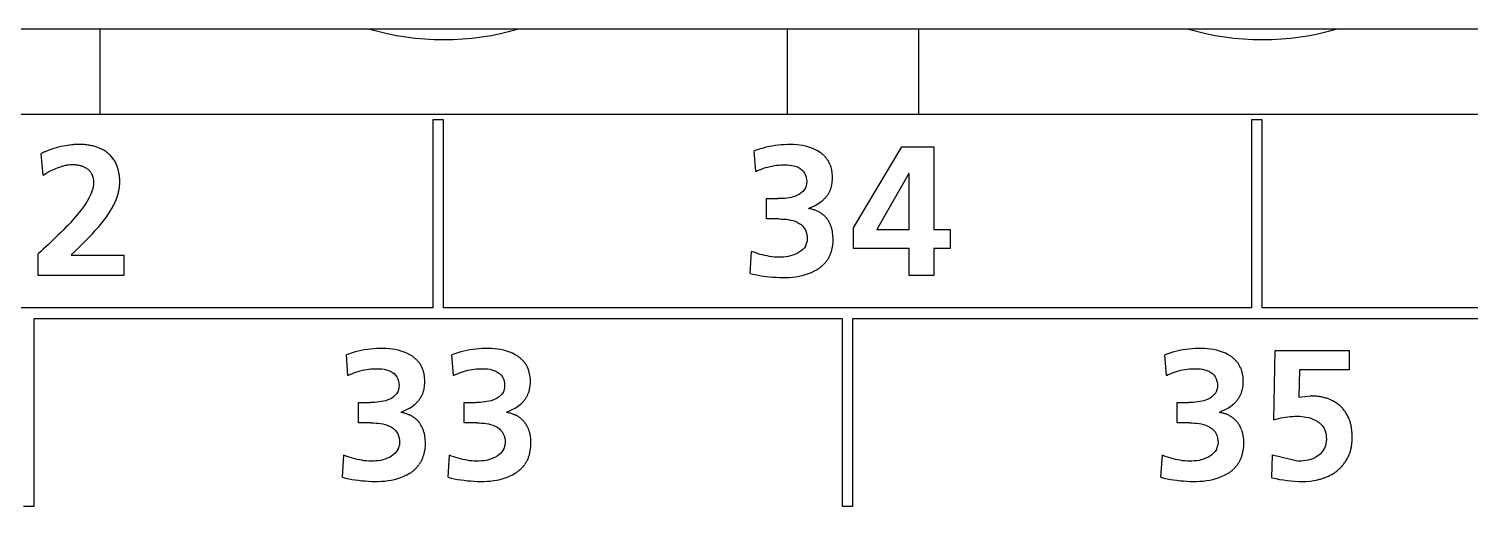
# Model space of a CAD drawing. Extents: x 168 to 388, y 259 to 356.
# Drawn here: x 347.62 to 361.04, y 333.92 to 338.37 of the extents above; entities that cross this region are included whole.
import ezdxf

# ---------------------------------------------------------------- set-up
doc = ezdxf.new("R2010")
doc.units = 0
doc.header["$MEASUREMENT"] = 0
doc.layers.get('0').update_dxf_attribs({"linetype": 'CONTINUOUS'})

msp = doc.modelspace()

# ---------------------------------------------------------------- linework, layer by layer
at = {"color": 7, "linetype": 'Continuous'}
for p, q in [((205.865, 338.367), (385.315, 338.367)), ((348.285, 338.367), (348.285, 337.567)), ((354.685, 337.567), (354.685, 338.367)), ((355.905, 338.367), (355.905, 337.567)), ((385.715, 337.567), (205.465, 337.567)), ((351.484, 337.518), (351.384, 337.518)), ((351.384, 337.518), (351.384, 335.767)), ((351.484, 335.767), (351.484, 337.518)), ((359.004, 337.518), (359.004, 335.767)), ((359.103, 337.518), (359.004, 337.518)), ((359.103, 335.767), (359.103, 337.518)), ((347.925, 337.27), (347.886, 337.26)), ((347.964, 337.277), (347.925, 337.27)), ((348.003, 337.283), (347.964, 337.277)), ((354.513, 337.269), (354.485, 337.263)), ((354.541, 337.274), (354.513, 337.269)), ((354.569, 337.279), (354.541, 337.274)), ((354.598, 337.282), (354.569, 337.279)), ((354.627, 337.285), (354.598, 337.282)), ((354.656, 337.287), (354.627, 337.285)), ((354.684, 337.288), (354.656, 337.287)), ((354.713, 337.289), (354.684, 337.288)), ((354.742, 337.288), (354.713, 337.289)), ((354.771, 337.286), (354.742, 337.288)), ((354.8, 337.282), (354.771, 337.286)), ((354.828, 337.278), (354.8, 337.282)), ((354.856, 337.272), (354.828, 337.278)), ((354.884, 337.264), (354.856, 337.272)), ((347.757, 337.004), (347.738, 337.203)), ((347.81, 337.235), (347.774, 337.22)), ((347.848, 337.248), (347.81, 337.235)), ((347.886, 337.26), (347.848, 337.248)), ((354.402, 337.239), (354.375, 337.229)), ((354.389, 337.036), (354.375, 337.229)), ((354.429, 337.248), (354.402, 337.239)), ((354.457, 337.256), (354.429, 337.248)), ((354.485, 337.263), (354.457, 337.256)), ((354.911, 337.255), (354.884, 337.264)), ((354.938, 337.243), (354.911, 337.255)), ((354.964, 337.23), (354.938, 337.243)), ((354.988, 337.215), (354.964, 337.23)), ((355.3, 336.512), (355.749, 337.268)), ((355.749, 337.268), (356.047, 337.268)), ((356.047, 337.268), (356.047, 336.497)), ((347.757, 337.004), (347.782, 337.02)), ((347.782, 337.02), (347.81, 337.036)), ((347.81, 337.036), (347.839, 337.05)), ((347.839, 337.05), (347.868, 337.063)), ((347.868, 337.063), (347.898, 337.075)), ((347.898, 337.075), (347.928, 337.085)), ((354.389, 337.036), (354.406, 337.045)), ((354.406, 337.045), (354.425, 337.053)), ((354.425, 337.053), (354.444, 337.06)), ((354.444, 337.06), (354.463, 337.067)), ((354.463, 337.067), (354.483, 337.073)), ((354.483, 337.073), (354.503, 337.079)), ((354.503, 337.079), (354.522, 337.084)), ((354.522, 337.084), (354.542, 337.088)), ((354.542, 337.088), (354.563, 337.092)), ((354.563, 337.092), (354.583, 337.095)), ((354.583, 337.095), (354.603, 337.097)), ((354.603, 337.097), (354.624, 337.099)), ((354.624, 337.099), (354.644, 337.1)), ((354.644, 337.1), (354.664, 337.1)), ((354.664, 337.1), (354.685, 337.099)), ((354.685, 337.099), (354.705, 337.097)), ((354.705, 337.097), (354.725, 337.094)), ((354.725, 337.094), (354.745, 337.09)), ((354.745, 337.09), (354.765, 337.084)), ((354.765, 337.084), (354.784, 337.076)), ((354.784, 337.076), (354.802, 337.066)), ((354.802, 337.066), (354.818, 337.054)), ((354.818, 337.054), (354.832, 337.039)), ((354.832, 337.039), (354.844, 337.023)), ((354.844, 337.023), (354.853, 337.004)), ((354.853, 337.004), (354.86, 336.984)), ((355.097, 337.052), (355.09, 337.079)), ((355.102, 337.024), (355.097, 337.052)), ((355.104, 336.995), (355.102, 337.024)), ((355.814, 337.017), (355.517, 336.497)), ((355.817, 337.017), (355.814, 337.017)), ((355.817, 336.497), (355.817, 337.017)), ((354.841, 336.867), (354.828, 336.851)), ((354.852, 336.884), (354.841, 336.867)), ((354.859, 336.903), (354.852, 336.884)), ((354.863, 336.923), (354.859, 336.903)), ((354.86, 336.984), (354.863, 336.964)), ((354.863, 336.964), (354.864, 336.944)), ((354.864, 336.944), (354.863, 336.923)), ((355.097, 336.91), (355.102, 336.938)), ((355.102, 336.938), (355.104, 336.967)), ((355.104, 336.967), (355.104, 336.995)), ((348.15, 336.735), (348.132, 336.709)), ((348.167, 336.762), (348.15, 336.735)), ((348.183, 336.79), (348.167, 336.762)), ((348.198, 336.819), (348.183, 336.79)), ((348.21, 336.848), (348.198, 336.819)), ((354.488, 336.595), (354.488, 336.784)), ((354.488, 336.784), (354.598, 336.784)), ((354.618, 336.784), (354.598, 336.784)), ((354.639, 336.785), (354.618, 336.784)), ((354.659, 336.787), (354.639, 336.785)), ((354.68, 336.789), (354.659, 336.787)), ((354.7, 336.792), (354.68, 336.789)), ((354.72, 336.796), (354.7, 336.792)), ((354.739, 336.802), (354.72, 336.796)), ((354.759, 336.808), (354.739, 336.802)), ((354.778, 336.816), (354.759, 336.808)), ((354.796, 336.826), (354.778, 336.816)), ((354.813, 336.837), (354.796, 336.826)), ((354.828, 336.851), (354.813, 336.837)), ((354.961, 336.732), (354.985, 336.747)), ((354.985, 336.747), (355.008, 336.765)), ((348.053, 336.608), (348.031, 336.584)), ((348.073, 336.633), (348.053, 336.608)), ((348.093, 336.658), (348.073, 336.633)), ((348.113, 336.683), (348.093, 336.658)), ((348.132, 336.709), (348.113, 336.683)), ((348.319, 336.577), (348.343, 336.609)), ((348.343, 336.609), (348.365, 336.642)), ((348.365, 336.642), (348.387, 336.676)), ((354.883, 336.695), (354.909, 336.706)), ((354.909, 336.706), (354.936, 336.718)), ((354.936, 336.718), (354.961, 336.732)), ((347.921, 336.468), (347.898, 336.446)), ((347.943, 336.491), (347.921, 336.468)), ((347.966, 336.514), (347.943, 336.491)), ((347.988, 336.537), (347.966, 336.514)), ((348.01, 336.56), (347.988, 336.537)), ((348.031, 336.584), (348.01, 336.56)), ((348.215, 336.457), (348.242, 336.486)), ((348.242, 336.486), (348.268, 336.516)), ((348.268, 336.516), (348.294, 336.546)), ((348.294, 336.546), (348.319, 336.577)), ((354.605, 336.595), (354.488, 336.595)), ((354.606, 336.595), (354.628, 336.594)), ((354.628, 336.594), (354.649, 336.593)), ((354.649, 336.593), (354.671, 336.592)), ((354.671, 336.592), (354.692, 336.589)), ((354.692, 336.589), (354.713, 336.585)), ((354.713, 336.585), (354.735, 336.58)), ((354.735, 336.58), (354.755, 336.573)), ((354.755, 336.573), (354.775, 336.564)), ((354.775, 336.564), (354.794, 336.554)), ((354.794, 336.554), (354.812, 336.542)), ((354.812, 336.542), (354.827, 336.527)), ((354.827, 336.527), (354.841, 336.51)), ((354.841, 336.51), (354.851, 336.492)), ((354.851, 336.492), (354.86, 336.472)), ((354.86, 336.472), (354.865, 336.451)), ((355.108, 336.442), (355.104, 336.472)), ((355.3, 336.318), (355.3, 336.512)), ((355.517, 336.497), (355.817, 336.497)), ((356.047, 336.497), (356.2, 336.497)), ((356.2, 336.497), (356.2, 336.318)), ((347.781, 336.336), (347.757, 336.314)), ((347.805, 336.358), (347.781, 336.336)), ((347.828, 336.379), (347.805, 336.358)), ((347.851, 336.401), (347.828, 336.379)), ((347.875, 336.424), (347.851, 336.401)), ((347.898, 336.446), (347.875, 336.424)), ((348.076, 336.315), (348.104, 336.343)), ((348.104, 336.343), (348.132, 336.371)), ((348.132, 336.371), (348.16, 336.399)), ((348.16, 336.399), (348.188, 336.428)), ((348.188, 336.428), (348.215, 336.457)), ((354.854, 336.345), (354.842, 336.327)), ((354.865, 336.451), (354.868, 336.429)), ((354.869, 336.408), (354.867, 336.386)), ((354.868, 336.429), (354.869, 336.408)), ((355.101, 336.32), (355.106, 336.35)), ((355.106, 336.35), (355.109, 336.381)), ((355.11, 336.411), (355.108, 336.442)), ((355.109, 336.381), (355.11, 336.411)), ((347.734, 336.292), (347.711, 336.27)), ((347.711, 336.069), (347.711, 336.27)), ((347.757, 336.314), (347.734, 336.292)), ((348.018, 336.258), (348.507, 336.258)), ((348.019, 336.259), (348.047, 336.287)), ((348.047, 336.287), (348.076, 336.315)), ((348.507, 336.258), (348.507, 336.069)), ((354.337, 336.088), (354.351, 336.293)), ((354.371, 336.285), (354.351, 336.293)), ((354.391, 336.278), (354.371, 336.285)), ((354.411, 336.271), (354.391, 336.278)), ((354.432, 336.265), (354.411, 336.271)), ((354.453, 336.259), (354.432, 336.265)), ((354.474, 336.254), (354.453, 336.259)), ((354.495, 336.25), (354.474, 336.254)), ((354.517, 336.246), (354.495, 336.25)), ((354.538, 336.243), (354.517, 336.246)), ((354.561, 336.24), (354.538, 336.243)), ((354.583, 336.239), (354.561, 336.24)), ((354.604, 336.238), (354.583, 336.239)), ((354.626, 336.238), (354.604, 336.238)), ((354.648, 336.239), (354.626, 336.238)), ((354.67, 336.242), (354.648, 336.239)), ((354.692, 336.246), (354.67, 336.242)), ((354.713, 336.251), (354.692, 336.246)), ((354.734, 336.257), (354.713, 336.251)), ((354.754, 336.265), (354.734, 336.257)), ((354.774, 336.274), (354.754, 336.265)), ((354.793, 336.284), (354.774, 336.274)), ((354.811, 336.297), (354.793, 336.284)), ((354.827, 336.311), (354.811, 336.297)), ((354.842, 336.327), (354.827, 336.311)), ((355.817, 336.318), (355.3, 336.318)), ((355.817, 336.069), (355.817, 336.318)), ((356.047, 336.318), (356.047, 336.069)), ((356.2, 336.318), (356.047, 336.318)), ((348.507, 336.069), (347.711, 336.069)), ((354.337, 336.088), (354.366, 336.081)), ((354.366, 336.081), (354.396, 336.074)), ((354.396, 336.074), (354.426, 336.068)), ((354.426, 336.068), (354.456, 336.063)), ((354.456, 336.063), (354.487, 336.059)), ((354.762, 336.056), (354.792, 336.061)), ((354.792, 336.061), (354.822, 336.068)), ((354.822, 336.068), (354.851, 336.076)), ((354.851, 336.076), (354.881, 336.085)), ((354.881, 336.085), (354.909, 336.097)), ((354.909, 336.097), (354.937, 336.11)), ((354.937, 336.11), (354.963, 336.125)), ((356.047, 336.069), (355.817, 336.069)), ((354.487, 336.059), (354.517, 336.056)), ((354.517, 336.056), (354.548, 336.053)), ((354.548, 336.053), (354.578, 336.051)), ((354.578, 336.051), (354.609, 336.049)), ((354.609, 336.049), (354.64, 336.049)), ((354.64, 336.049), (354.67, 336.049)), ((354.67, 336.049), (354.701, 336.05)), ((354.701, 336.05), (354.731, 336.053)), ((354.731, 336.053), (354.762, 336.056)), ((351.384, 335.767), (343.864, 335.767)), ((347.673, 335.667), (355.193, 335.667)), ((347.673, 333.918), (347.673, 335.667)), ((359.004, 335.767), (351.484, 335.767)), ((355.193, 335.667), (355.193, 333.918)), ((355.293, 335.667), (362.813, 335.667)), ((355.293, 333.918), (355.293, 335.667)), ((366.623, 335.767), (359.103, 335.767)), ((350.607, 335.338), (350.58, 335.328)), ((350.594, 335.136), (350.58, 335.328)), ((350.634, 335.347), (350.607, 335.338)), ((350.662, 335.355), (350.634, 335.347)), ((350.69, 335.363), (350.662, 335.355)), ((350.718, 335.369), (350.69, 335.363)), ((350.746, 335.374), (350.718, 335.369)), ((350.775, 335.379), (350.746, 335.374)), ((350.803, 335.382), (350.775, 335.379)), ((350.832, 335.385), (350.803, 335.382)), ((350.861, 335.387), (350.832, 335.385)), ((350.89, 335.388), (350.861, 335.387)), ((350.918, 335.388), (350.89, 335.388)), ((350.947, 335.388), (350.918, 335.388)), ((350.976, 335.385), (350.947, 335.388)), ((351.005, 335.382), (350.976, 335.385)), ((351.033, 335.377), (351.005, 335.382)), ((351.061, 335.371), (351.033, 335.377)), ((351.089, 335.364), (351.061, 335.371)), ((351.116, 335.354), (351.089, 335.364)), ((351.143, 335.343), (351.116, 335.354)), ((351.169, 335.33), (351.143, 335.343)), ((351.193, 335.315), (351.169, 335.33)), ((351.59, 335.338), (351.562, 335.328)), ((351.576, 335.136), (351.562, 335.328)), ((351.617, 335.347), (351.59, 335.338)), ((351.645, 335.355), (351.617, 335.347)), ((351.673, 335.363), (351.645, 335.355)), ((351.7, 335.369), (351.673, 335.363)), ((351.729, 335.374), (351.7, 335.369)), ((351.757, 335.379), (351.729, 335.374)), ((351.786, 335.382), (351.757, 335.379)), ((351.815, 335.385), (351.786, 335.382)), ((351.843, 335.387), (351.815, 335.385)), ((351.872, 335.388), (351.843, 335.387)), ((351.901, 335.388), (351.872, 335.388)), ((351.93, 335.388), (351.901, 335.388)), ((351.959, 335.385), (351.93, 335.388)), ((351.987, 335.382), (351.959, 335.385)), ((352.016, 335.377), (351.987, 335.382)), ((352.044, 335.371), (352.016, 335.377)), ((352.072, 335.364), (352.044, 335.371)), ((352.099, 335.354), (352.072, 335.364)), ((352.126, 335.343), (352.099, 335.354)), ((352.151, 335.33), (352.126, 335.343)), ((352.176, 335.315), (352.151, 335.33)), ((358.224, 335.338), (358.197, 335.328)), ((358.211, 335.136), (358.197, 335.328)), ((358.252, 335.347), (358.224, 335.338)), ((358.28, 335.355), (358.252, 335.347)), ((358.308, 335.362), (358.28, 335.355)), ((358.335, 335.369), (358.308, 335.362)), ((358.364, 335.374), (358.335, 335.369)), ((358.392, 335.379), (358.364, 335.374)), ((358.421, 335.382), (358.392, 335.379)), ((358.45, 335.385), (358.421, 335.382)), ((358.478, 335.387), (358.45, 335.385)), ((358.507, 335.388), (358.478, 335.387)), ((358.536, 335.388), (358.507, 335.388)), ((358.565, 335.388), (358.536, 335.388)), ((358.594, 335.385), (358.565, 335.388)), ((358.622, 335.382), (358.594, 335.385)), ((358.651, 335.377), (358.622, 335.382)), ((358.679, 335.371), (358.651, 335.377)), ((358.707, 335.364), (358.679, 335.371)), ((358.734, 335.354), (358.707, 335.364)), ((358.761, 335.343), (358.734, 335.354)), ((358.786, 335.33), (358.761, 335.343)), ((358.811, 335.315), (358.786, 335.33)), ((359.212, 334.724), (359.223, 335.368)), ((359.223, 335.368), (359.912, 335.368)), ((359.912, 335.368), (359.912, 335.189)), ((350.594, 335.136), (350.611, 335.144)), ((350.611, 335.144), (350.63, 335.152)), ((350.63, 335.152), (350.649, 335.16)), ((350.649, 335.16), (350.668, 335.167)), ((350.668, 335.167), (350.688, 335.173)), ((350.688, 335.173), (350.708, 335.179)), ((350.708, 335.179), (350.728, 335.184)), ((350.728, 335.184), (350.748, 335.188)), ((350.748, 335.188), (350.768, 335.192)), ((350.768, 335.192), (350.788, 335.195)), ((350.788, 335.195), (350.808, 335.197)), ((350.808, 335.197), (350.829, 335.198)), ((350.829, 335.198), (350.849, 335.199)), ((350.849, 335.199), (350.87, 335.199)), ((350.87, 335.199), (350.89, 335.199)), ((350.89, 335.199), (350.91, 335.197)), ((350.91, 335.197), (350.931, 335.194)), ((350.931, 335.194), (350.95, 335.189)), ((350.95, 335.189), (350.97, 335.183)), ((350.97, 335.183), (350.989, 335.175)), ((350.989, 335.175), (351.007, 335.165)), ((351.007, 335.165), (351.023, 335.153)), ((351.023, 335.153), (351.037, 335.139)), ((351.037, 335.139), (351.049, 335.122)), ((351.049, 335.122), (351.058, 335.104)), ((351.303, 335.152), (351.295, 335.179)), ((351.307, 335.123), (351.303, 335.152)), ((351.309, 335.094), (351.307, 335.123)), ((351.576, 335.136), (351.594, 335.144)), ((351.594, 335.144), (351.613, 335.152)), ((351.613, 335.152), (351.632, 335.16)), ((351.632, 335.16), (351.651, 335.167)), ((351.651, 335.167), (351.67, 335.173)), ((351.67, 335.173), (351.69, 335.179)), ((351.69, 335.179), (351.71, 335.184)), ((351.71, 335.184), (351.73, 335.188)), ((351.73, 335.188), (351.75, 335.192)), ((351.75, 335.192), (351.77, 335.195)), ((351.77, 335.195), (351.791, 335.197)), ((351.791, 335.197), (351.811, 335.198)), ((351.811, 335.198), (351.832, 335.199)), ((351.832, 335.199), (351.852, 335.199)), ((351.852, 335.199), (351.872, 335.199)), ((351.872, 335.199), (351.893, 335.197)), ((351.893, 335.197), (351.913, 335.194)), ((351.913, 335.194), (351.933, 335.189)), ((351.933, 335.189), (351.953, 335.183)), ((351.953, 335.183), (351.971, 335.175)), ((351.971, 335.175), (351.989, 335.165)), ((351.989, 335.165), (352.005, 335.153)), ((352.005, 335.153), (352.02, 335.139)), ((352.02, 335.139), (352.032, 335.122)), ((352.032, 335.122), (352.041, 335.104)), ((352.285, 335.152), (352.278, 335.179)), ((352.29, 335.123), (352.285, 335.152)), ((352.292, 335.094), (352.29, 335.123)), ((358.211, 335.136), (358.229, 335.144)), ((358.229, 335.144), (358.248, 335.152)), ((358.248, 335.152), (358.267, 335.16)), ((358.267, 335.16), (358.286, 335.167)), ((358.286, 335.167), (358.306, 335.173)), ((358.306, 335.173), (358.325, 335.179)), ((358.325, 335.179), (358.345, 335.184)), ((358.345, 335.184), (358.365, 335.188)), ((358.365, 335.188), (358.385, 335.192)), ((358.385, 335.192), (358.406, 335.195)), ((358.406, 335.195), (358.426, 335.197)), ((358.426, 335.197), (358.446, 335.198)), ((358.446, 335.198), (358.467, 335.199)), ((358.467, 335.199), (358.487, 335.199)), ((358.487, 335.199), (358.508, 335.199)), ((358.508, 335.199), (358.528, 335.197)), ((358.528, 335.197), (358.548, 335.194)), ((358.548, 335.194), (358.568, 335.189)), ((358.568, 335.189), (358.588, 335.183)), ((358.588, 335.183), (358.607, 335.175)), ((358.607, 335.175), (358.625, 335.165)), ((358.625, 335.165), (358.641, 335.153)), ((358.641, 335.153), (358.655, 335.139)), ((358.655, 335.139), (358.667, 335.122)), ((358.667, 335.122), (358.676, 335.104)), ((358.925, 335.123), (358.92, 335.152)), ((358.927, 335.094), (358.925, 335.123)), ((359.45, 335.189), (359.445, 334.933)), ((359.912, 335.189), (359.45, 335.189)), ((351.064, 335.003), (351.057, 334.984)), ((351.058, 335.104), (351.064, 335.084)), ((351.064, 335.084), (351.068, 335.064)), ((351.068, 335.023), (351.064, 335.003)), ((351.068, 335.064), (351.069, 335.043)), ((351.069, 335.043), (351.068, 335.023)), ((351.302, 335.009), (351.307, 335.038)), ((351.307, 335.038), (351.309, 335.066)), ((351.309, 335.066), (351.309, 335.094)), ((352.047, 335.004), (352.04, 334.985)), ((352.041, 335.104), (352.047, 335.085)), ((352.047, 335.085), (352.05, 335.065)), ((352.051, 335.024), (352.047, 335.004)), ((352.05, 335.065), (352.052, 335.044)), ((352.052, 335.044), (352.051, 335.024)), ((352.285, 335.009), (352.29, 335.038)), ((352.29, 335.038), (352.292, 335.066)), ((352.292, 335.066), (352.292, 335.094)), ((358.682, 335.003), (358.674, 334.984)), ((358.676, 335.104), (358.682, 335.084)), ((358.682, 335.084), (358.686, 335.064)), ((358.686, 335.023), (358.682, 335.003)), ((358.686, 335.064), (358.687, 335.043)), ((358.687, 335.043), (358.686, 335.023)), ((358.92, 335.009), (358.925, 335.038)), ((358.925, 335.038), (358.927, 335.066)), ((358.927, 335.066), (358.927, 335.094)), ((350.693, 334.695), (350.693, 334.883)), ((350.693, 334.883), (350.803, 334.883)), ((350.824, 334.884), (350.803, 334.883)), ((350.844, 334.885), (350.824, 334.884)), ((350.864, 334.886), (350.844, 334.885)), ((350.885, 334.889), (350.864, 334.886)), ((350.905, 334.892), (350.885, 334.889)), ((350.925, 334.896), (350.905, 334.892)), ((350.945, 334.901), (350.925, 334.896)), ((350.964, 334.908), (350.945, 334.901)), ((350.983, 334.916), (350.964, 334.908)), ((351.001, 334.926), (350.983, 334.916)), ((351.018, 334.937), (351.001, 334.926)), ((351.033, 334.951), (351.018, 334.937)), ((351.046, 334.966), (351.033, 334.951)), ((351.057, 334.984), (351.046, 334.966)), ((351.19, 334.847), (351.213, 334.865)), ((351.676, 334.695), (351.676, 334.883)), ((351.676, 334.883), (351.786, 334.883)), ((351.806, 334.884), (351.786, 334.883)), ((351.827, 334.885), (351.806, 334.884)), ((351.847, 334.886), (351.827, 334.885)), ((351.867, 334.889), (351.847, 334.886)), ((351.887, 334.892), (351.867, 334.889)), ((351.907, 334.896), (351.887, 334.892)), ((351.927, 334.901), (351.907, 334.896)), ((351.947, 334.908), (351.927, 334.901)), ((351.965, 334.916), (351.947, 334.908)), ((351.983, 334.926), (351.965, 334.916)), ((352, 334.937), (351.983, 334.926)), ((352.016, 334.951), (352, 334.937)), ((352.029, 334.966), (352.016, 334.951)), ((352.04, 334.985), (352.029, 334.966)), ((352.173, 334.847), (352.196, 334.865)), ((358.311, 334.695), (358.311, 334.883)), ((358.311, 334.883), (358.421, 334.883)), ((358.441, 334.884), (358.421, 334.883)), ((358.462, 334.885), (358.441, 334.884)), ((358.482, 334.886), (358.462, 334.885)), ((358.502, 334.889), (358.482, 334.886)), ((358.522, 334.892), (358.502, 334.889)), ((358.542, 334.896), (358.522, 334.892)), ((358.562, 334.901), (358.542, 334.896)), ((358.582, 334.908), (358.562, 334.901)), ((358.6, 334.916), (358.582, 334.908)), ((358.618, 334.926), (358.6, 334.916)), ((358.635, 334.937), (358.618, 334.926)), ((358.651, 334.951), (358.635, 334.937)), ((358.664, 334.966), (358.651, 334.951)), ((358.674, 334.984), (358.664, 334.966)), ((358.808, 334.847), (358.831, 334.865)), ((359.445, 334.933), (359.555, 334.945)), ((351.088, 334.795), (351.115, 334.806)), ((351.115, 334.806), (351.141, 334.818)), ((351.141, 334.818), (351.166, 334.832)), ((351.166, 334.832), (351.19, 334.847)), ((352.07, 334.795), (352.097, 334.806)), ((352.097, 334.806), (352.123, 334.818)), ((352.123, 334.818), (352.149, 334.832)), ((352.149, 334.832), (352.173, 334.847)), ((358.706, 334.795), (358.732, 334.806)), ((358.732, 334.806), (358.758, 334.818)), ((358.758, 334.818), (358.784, 334.832)), ((358.784, 334.832), (358.808, 334.847)), ((359.213, 334.724), (359.234, 334.73)), ((359.234, 334.73), (359.255, 334.736)), ((359.255, 334.736), (359.276, 334.741)), ((359.276, 334.741), (359.298, 334.745)), ((359.298, 334.745), (359.319, 334.749)), ((359.319, 334.749), (359.341, 334.752)), ((359.341, 334.752), (359.362, 334.754)), ((359.362, 334.754), (359.384, 334.755)), ((359.384, 334.755), (359.406, 334.756)), ((359.406, 334.756), (359.428, 334.756)), ((359.428, 334.756), (359.449, 334.756)), ((359.449, 334.756), (359.471, 334.754)), ((359.471, 334.754), (359.493, 334.752)), ((359.493, 334.752), (359.514, 334.748)), ((359.514, 334.748), (359.536, 334.744)), ((359.536, 334.744), (359.556, 334.738)), ((359.556, 334.738), (359.576, 334.73)), ((359.576, 334.73), (359.596, 334.721)), ((359.596, 334.721), (359.615, 334.71)), ((350.81, 334.695), (350.693, 334.695)), ((350.811, 334.695), (350.833, 334.694)), ((350.833, 334.694), (350.855, 334.693)), ((350.855, 334.693), (350.876, 334.691)), ((350.876, 334.691), (350.897, 334.688)), ((350.897, 334.688), (350.919, 334.684)), ((350.919, 334.684), (350.94, 334.679)), ((350.94, 334.679), (350.96, 334.673)), ((350.96, 334.673), (350.98, 334.664)), ((350.98, 334.664), (350.999, 334.654)), ((350.999, 334.654), (351.017, 334.641)), ((351.017, 334.641), (351.033, 334.627)), ((351.033, 334.627), (351.046, 334.61)), ((351.046, 334.61), (351.057, 334.592)), ((351.057, 334.592), (351.065, 334.572)), ((351.793, 334.695), (351.676, 334.695)), ((351.794, 334.695), (351.815, 334.694)), ((351.815, 334.694), (351.837, 334.693)), ((351.837, 334.693), (351.858, 334.691)), ((351.858, 334.691), (351.88, 334.688)), ((351.88, 334.688), (351.901, 334.684)), ((351.901, 334.684), (351.922, 334.679)), ((351.922, 334.679), (351.943, 334.673)), ((351.943, 334.673), (351.963, 334.664)), ((351.963, 334.664), (351.982, 334.654)), ((351.982, 334.654), (352, 334.641)), ((352, 334.641), (352.015, 334.627)), ((352.015, 334.627), (352.029, 334.61)), ((352.029, 334.61), (352.039, 334.592)), ((352.039, 334.592), (352.047, 334.572)), ((358.428, 334.695), (358.311, 334.695)), ((358.429, 334.695), (358.45, 334.694)), ((358.45, 334.694), (358.472, 334.693)), ((358.472, 334.693), (358.493, 334.691)), ((358.493, 334.691), (358.515, 334.688)), ((358.515, 334.688), (358.536, 334.684)), ((358.536, 334.684), (358.557, 334.679)), ((358.557, 334.679), (358.578, 334.673)), ((358.578, 334.673), (358.598, 334.664)), ((358.598, 334.664), (358.617, 334.654)), ((358.617, 334.654), (358.635, 334.641)), ((358.635, 334.641), (358.65, 334.627)), ((358.65, 334.627), (358.664, 334.61)), ((358.664, 334.61), (358.674, 334.592)), ((358.674, 334.592), (358.683, 334.572)), ((359.615, 334.71), (359.633, 334.698)), ((359.633, 334.698), (359.649, 334.683)), ((359.649, 334.683), (359.663, 334.667)), ((359.663, 334.667), (359.676, 334.649)), ((359.676, 334.649), (359.685, 334.63)), ((359.685, 334.63), (359.693, 334.609)), ((359.693, 334.609), (359.698, 334.588)), ((359.698, 334.588), (359.7, 334.566)), ((351.065, 334.572), (351.07, 334.551)), ((351.07, 334.551), (351.073, 334.529)), ((351.073, 334.529), (351.074, 334.507)), ((351.074, 334.507), (351.073, 334.486)), ((351.313, 334.541), (351.309, 334.572)), ((351.311, 334.45), (351.314, 334.48)), ((351.315, 334.511), (351.313, 334.541)), ((351.314, 334.48), (351.315, 334.511)), ((352.047, 334.572), (352.053, 334.551)), ((352.053, 334.551), (352.056, 334.529)), ((352.057, 334.507), (352.055, 334.486)), ((352.056, 334.529), (352.057, 334.507)), ((352.296, 334.541), (352.292, 334.572)), ((352.294, 334.45), (352.297, 334.48)), ((352.297, 334.511), (352.296, 334.541)), ((352.297, 334.48), (352.297, 334.511)), ((358.683, 334.572), (358.688, 334.551)), ((358.688, 334.551), (358.691, 334.529)), ((358.692, 334.507), (358.69, 334.486)), ((358.691, 334.529), (358.692, 334.507)), ((358.931, 334.541), (358.927, 334.572)), ((358.929, 334.45), (358.932, 334.48)), ((358.933, 334.511), (358.931, 334.541)), ((358.932, 334.48), (358.933, 334.511)), ((359.683, 334.46), (359.672, 334.44)), ((359.691, 334.48), (359.683, 334.46)), ((359.696, 334.501), (359.691, 334.48)), ((359.7, 334.522), (359.696, 334.501)), ((359.7, 334.566), (359.701, 334.544)), ((359.701, 334.544), (359.7, 334.522)), ((359.941, 334.538), (359.941, 334.573)), ((350.542, 334.188), (350.556, 334.392)), ((350.576, 334.385), (350.556, 334.392)), ((350.597, 334.377), (350.576, 334.385)), ((350.616, 334.371), (350.597, 334.377)), ((350.637, 334.365), (350.616, 334.371)), ((350.658, 334.359), (350.637, 334.365)), ((350.679, 334.354), (350.658, 334.359)), ((350.7, 334.349), (350.679, 334.354)), ((350.722, 334.346), (350.7, 334.349)), ((350.743, 334.342), (350.722, 334.346)), ((350.766, 334.34), (350.743, 334.342)), ((350.787, 334.338), (350.766, 334.34)), ((350.809, 334.338), (350.787, 334.338)), ((350.831, 334.338), (350.809, 334.338)), ((350.853, 334.339), (350.831, 334.338)), ((350.875, 334.341), (350.853, 334.339)), ((350.897, 334.345), (350.875, 334.341)), ((350.918, 334.35), (350.897, 334.345)), ((350.939, 334.357), (350.918, 334.35)), ((350.959, 334.364), (350.939, 334.357)), ((350.979, 334.373), (350.959, 334.364)), ((350.998, 334.384), (350.979, 334.373)), ((351.016, 334.396), (350.998, 334.384)), ((351.032, 334.411), (351.016, 334.396)), ((351.047, 334.427), (351.032, 334.411)), ((351.059, 334.445), (351.047, 334.427)), ((351.306, 334.42), (351.311, 334.45)), ((351.525, 334.188), (351.538, 334.392)), ((351.559, 334.385), (351.538, 334.392)), ((351.579, 334.377), (351.559, 334.385)), ((351.599, 334.371), (351.579, 334.377)), ((351.62, 334.365), (351.599, 334.371)), ((351.64, 334.359), (351.62, 334.365)), ((351.662, 334.354), (351.64, 334.359)), ((351.683, 334.349), (351.662, 334.354)), ((351.704, 334.346), (351.683, 334.349)), ((351.726, 334.342), (351.704, 334.346)), ((351.748, 334.34), (351.726, 334.342)), ((351.77, 334.338), (351.748, 334.34)), ((351.792, 334.338), (351.77, 334.338)), ((351.813, 334.338), (351.792, 334.338)), ((351.836, 334.339), (351.813, 334.338)), ((351.857, 334.341), (351.836, 334.339)), ((351.88, 334.345), (351.857, 334.341)), ((351.901, 334.35), (351.88, 334.345)), ((351.921, 334.357), (351.901, 334.35)), ((351.942, 334.364), (351.921, 334.357)), ((351.962, 334.373), (351.942, 334.364)), ((351.981, 334.384), (351.962, 334.373)), ((351.998, 334.396), (351.981, 334.384)), ((352.015, 334.41), (351.998, 334.396)), ((352.029, 334.427), (352.015, 334.41)), ((352.041, 334.445), (352.029, 334.427)), ((352.288, 334.42), (352.294, 334.45)), ((358.16, 334.188), (358.174, 334.392)), ((358.194, 334.385), (358.174, 334.392)), ((358.214, 334.377), (358.194, 334.385)), ((358.234, 334.371), (358.214, 334.377)), ((358.255, 334.365), (358.234, 334.371)), ((358.276, 334.359), (358.255, 334.365)), ((358.297, 334.354), (358.276, 334.359)), ((358.318, 334.349), (358.297, 334.354)), ((358.34, 334.346), (358.318, 334.349)), ((358.361, 334.342), (358.34, 334.346)), ((358.384, 334.34), (358.361, 334.342)), ((358.405, 334.338), (358.384, 334.34)), ((358.427, 334.338), (358.405, 334.338)), ((358.449, 334.338), (358.427, 334.338)), ((358.471, 334.339), (358.449, 334.338)), ((358.492, 334.341), (358.471, 334.339)), ((358.515, 334.345), (358.492, 334.341)), ((358.536, 334.35), (358.515, 334.345)), ((358.557, 334.357), (358.536, 334.35)), ((358.577, 334.364), (358.557, 334.357)), ((358.597, 334.373), (358.577, 334.364)), ((358.616, 334.384), (358.597, 334.373)), ((358.634, 334.396), (358.616, 334.384)), ((358.65, 334.411), (358.634, 334.396)), ((358.665, 334.427), (358.65, 334.411)), ((358.677, 334.445), (358.665, 334.427)), ((358.924, 334.42), (358.929, 334.45)), ((359.194, 334.183), (359.2, 334.398)), ((359.2, 334.398), (359.445, 334.337)), ((359.467, 334.338), (359.445, 334.337)), ((359.488, 334.34), (359.467, 334.338)), ((359.51, 334.343), (359.488, 334.34)), ((359.531, 334.347), (359.51, 334.343)), ((359.552, 334.353), (359.531, 334.347)), ((359.573, 334.36), (359.552, 334.353)), ((359.593, 334.369), (359.573, 334.36)), ((359.612, 334.38), (359.593, 334.369)), ((359.629, 334.392), (359.612, 334.38)), ((359.645, 334.406), (359.629, 334.392)), ((359.66, 334.423), (359.645, 334.406)), ((359.672, 334.44), (359.66, 334.423)), ((350.542, 334.188), (350.571, 334.18)), ((351.057, 334.176), (351.086, 334.185)), ((351.086, 334.185), (351.114, 334.197)), ((351.114, 334.197), (351.142, 334.21)), ((351.142, 334.21), (351.168, 334.225)), ((351.525, 334.188), (351.553, 334.18)), ((352.039, 334.176), (352.068, 334.185)), ((352.068, 334.185), (352.097, 334.197)), ((352.097, 334.197), (352.124, 334.21)), ((352.124, 334.21), (352.151, 334.225)), ((358.16, 334.188), (358.189, 334.18)), ((358.674, 334.176), (358.703, 334.185)), ((358.703, 334.185), (358.732, 334.197)), ((358.732, 334.197), (358.759, 334.21)), ((358.759, 334.21), (358.786, 334.225)), ((350.571, 334.18), (350.601, 334.174)), ((350.601, 334.174), (350.631, 334.168)), ((350.631, 334.168), (350.661, 334.163)), ((350.661, 334.163), (350.692, 334.159)), ((350.692, 334.159), (350.723, 334.155)), ((350.723, 334.155), (350.753, 334.153)), ((350.753, 334.153), (350.784, 334.151)), ((350.784, 334.151), (350.814, 334.149)), ((350.814, 334.149), (350.845, 334.148)), ((350.845, 334.148), (350.875, 334.149)), ((350.875, 334.149), (350.906, 334.15)), ((350.906, 334.15), (350.937, 334.152)), ((350.937, 334.152), (350.967, 334.156)), ((350.967, 334.156), (350.997, 334.161)), ((350.997, 334.161), (351.027, 334.168)), ((351.027, 334.168), (351.057, 334.176)), ((351.553, 334.18), (351.583, 334.174)), ((351.583, 334.174), (351.613, 334.168)), ((351.613, 334.168), (351.644, 334.163)), ((351.644, 334.163), (351.675, 334.159)), ((351.675, 334.159), (351.705, 334.155)), ((351.705, 334.155), (351.736, 334.153)), ((351.736, 334.153), (351.766, 334.151)), ((351.766, 334.151), (351.797, 334.149)), ((351.797, 334.149), (351.827, 334.148)), ((351.827, 334.148), (351.858, 334.149)), ((351.858, 334.149), (351.889, 334.15)), ((351.889, 334.15), (351.919, 334.152)), ((351.919, 334.152), (351.949, 334.156)), ((351.949, 334.156), (351.98, 334.161)), ((351.98, 334.161), (352.01, 334.168)), ((352.01, 334.168), (352.039, 334.176)), ((358.189, 334.18), (358.219, 334.174)), ((358.219, 334.174), (358.249, 334.168)), ((358.249, 334.168), (358.279, 334.163)), ((358.279, 334.163), (358.31, 334.159)), ((358.31, 334.159), (358.34, 334.155)), ((358.34, 334.155), (358.371, 334.153)), ((358.371, 334.153), (358.401, 334.151)), ((358.401, 334.151), (358.432, 334.149)), ((358.432, 334.149), (358.463, 334.148)), ((358.463, 334.148), (358.493, 334.149)), ((358.493, 334.149), (358.524, 334.15)), ((358.524, 334.15), (358.554, 334.152)), ((358.554, 334.152), (358.585, 334.156)), ((358.585, 334.156), (358.615, 334.161)), ((358.615, 334.161), (358.645, 334.168)), ((358.645, 334.168), (358.674, 334.176)), ((359.194, 334.183), (359.23, 334.175)), ((359.23, 334.175), (359.265, 334.168)), ((359.265, 334.168), (359.3, 334.163)), ((359.3, 334.163), (359.336, 334.158)), ((359.336, 334.158), (359.371, 334.154)), ((359.371, 334.154), (359.407, 334.151)), ((359.407, 334.151), (359.443, 334.149)), ((359.443, 334.149), (359.478, 334.148)), ((359.478, 334.148), (359.514, 334.149)), ((359.514, 334.149), (359.549, 334.152)), ((359.549, 334.152), (359.585, 334.157)), ((359.585, 334.157), (359.62, 334.164)), ((347.573, 333.918), (347.673, 333.918)), ((355.193, 333.918), (355.293, 333.918))]:
    msp.add_line(p, q, dxfattribs=at)
for centre, radius, start, end in [((351.485, 340.767), 2.5, 253.7398, 286.2602), ((359.105, 340.767), 2.5, 253.7398, 286.2602), ((348.095, 336.522), 0.766, 93.9477, 96.9244), ((348.094, 336.547), 0.742, 90.8832, 93.9576), ((348.093, 336.618), 0.671, 87.5001, 90.8991), ((348.097, 336.709), 0.58, 83.5675, 87.5015), ((348.105, 336.784), 0.504, 79.049, 83.5747), ((348.117, 336.846), 0.441, 73.9392, 79.0494), ((348.133, 336.901), 0.383, 67.996, 73.9466), ((348.093, 336.5), 0.788, 113.9412, 116.8366), ((348.15, 336.943), 0.338, 61.252, 67.9931), ((348.167, 336.973), 0.304, 53.733, 61.2398), ((348.179, 336.99), 0.283, 45.6631, 53.7343), ((348.183, 336.994), 0.277, 37.5371, 45.6424), ((348.177, 336.99), 0.285, 29.4682, 37.4797), ((354.823, 336.975), 0.292, 49.8349, 55.5024), ((354.836, 336.991), 0.271, 43.7091, 49.8185), ((354.849, 337.003), 0.253, 37.1788, 43.7133), ((354.851, 337.005), 0.25, 30.5286, 37.1426), ((348.046, 336.665), 0.435, 101.2858, 105.6255), ((348.037, 336.707), 0.393, 96.6013, 101.2735), ((348.034, 336.736), 0.364, 91.5895, 96.6403), ((348.032, 336.802), 0.297, 85.4144, 91.5937), ((348.035, 336.84), 0.259, 78.28, 85.3643), ((348.04, 336.861), 0.238, 70.5968, 78.3311), ((348.051, 336.892), 0.205, 61.3851, 70.6306), ((348.066, 336.92), 0.174, 50.8289, 61.4069), ((348.081, 336.938), 0.15, 38.5825, 50.8253), ((348.089, 336.945), 0.139, 25.2922, 38.5265), ((348.085, 336.943), 0.143, 12.3596, 25.1985), ((348.16, 336.98), 0.305, 21.9741, 29.4607), ((348.129, 336.968), 0.338, 15.2227, 21.9778), ((348.073, 336.953), 0.395, 9.425, 15.195), ((348.008, 336.942), 0.462, 4.5448, 9.4863), ((354.851, 337.005), 0.25, 23.9279, 30.5373), ((354.839, 336.999), 0.264, 17.6261, 23.8861), ((347.894, 336.969), 0.339, 339.1936, 344.6201), ((347.973, 336.947), 0.257, 344.5627, 351.7287), ((348.066, 336.939), 0.163, 1.0707, 12.3276), ((348.032, 336.939), 0.197, 351.7176, 1.0441), ((348.052, 336.94), 0.417, 348.7884, 354.2534), ((348.034, 336.942), 0.436, 354.2484, 359.4806), ((348.019, 336.942), 0.451, 359.4781, 4.5523), ((354.848, 336.962), 0.255, 335.0876, 341.5761), ((354.83, 336.968), 0.273, 341.5803, 347.6344), ((347.811, 337.027), 0.674, 331.9522, 335.3374), ((347.886, 336.993), 0.592, 335.336, 339.1896), ((347.955, 336.967), 0.518, 339.1732, 343.5773), ((348.026, 336.946), 0.444, 343.575, 348.7067), ((354.823, 336.988), 0.29, 309.6846, 315.3876), ((354.842, 336.969), 0.263, 315.3945, 321.681), ((354.854, 336.96), 0.249, 321.6834, 328.3322), ((354.855, 336.959), 0.247, 328.3532, 335.0499), ((347.725, 337.073), 0.771, 328.9999, 331.9567), ((354.844, 336.406), 0.288, 76.5712, 82.6704), ((354.844, 336.404), 0.289, 70.5367, 76.6027), ((354.855, 336.435), 0.257, 63.7219, 70.5536), ((354.862, 336.449), 0.241, 56.3913, 63.6833), ((354.866, 336.455), 0.233, 48.852, 56.3693), ((354.867, 336.456), 0.233, 41.297, 48.8381), ((354.86, 336.451), 0.241, 34.016, 41.2975), ((354.847, 336.442), 0.257, 27.1746, 34.0105), ((354.828, 336.432), 0.278, 20.8508, 27.1655), ((354.804, 336.423), 0.304, 15.0771, 20.8492), ((354.774, 336.415), 0.335, 9.8367, 15.0813), ((354.742, 336.406), 0.127, 331.5119, 341.3257), ((354.746, 336.404), 0.123, 341.4442, 351.6054), ((354.816, 336.376), 0.29, 318.5209, 324.5759), ((354.816, 336.376), 0.29, 324.6069, 330.66), ((354.813, 336.378), 0.294, 330.6545, 336.6307), ((354.799, 336.384), 0.309, 336.6668, 342.353), ((354.773, 336.392), 0.335, 342.3497, 347.5806), ((354.775, 336.422), 0.351, 302.2983, 307.2935), ((354.794, 336.398), 0.321, 307.2932, 312.7536), ((354.805, 336.386), 0.305, 312.7648, 318.5244), ((351.028, 335.074), 0.292, 49.8554, 55.516), ((351.041, 335.09), 0.271, 43.7374, 49.8409), ((351.054, 335.102), 0.253, 37.2116, 43.7418), ((352.01, 335.074), 0.292, 49.8554, 55.516), ((352.024, 335.09), 0.271, 43.7374, 49.8409), ((352.037, 335.102), 0.253, 37.2116, 43.7418), ((358.646, 335.074), 0.292, 49.8956, 55.5548), ((358.659, 335.09), 0.271, 43.7776, 49.8814), ((358.672, 335.102), 0.253, 37.2505, 43.7814), ((351.057, 335.105), 0.25, 30.5637, 37.1759), ((351.057, 335.104), 0.25, 23.9575, 30.5681), ((351.044, 335.099), 0.264, 17.657, 23.9208), ((352.039, 335.105), 0.25, 30.5637, 37.1759), ((352.039, 335.104), 0.25, 23.9575, 30.5681), ((352.026, 335.099), 0.264, 17.657, 23.9208), ((358.675, 335.105), 0.25, 30.6005, 37.2161), ((358.674, 335.104), 0.25, 23.9914, 30.605), ((358.662, 335.099), 0.264, 17.6835, 23.9524), ((358.641, 335.093), 0.285, 11.9776, 17.6893), ((351.036, 335.068), 0.273, 341.5793, 347.6333), ((352.018, 335.068), 0.273, 341.5793, 347.6333), ((358.653, 335.068), 0.273, 341.5764, 347.6321), ((351.028, 335.088), 0.29, 309.6892, 315.3913), ((351.047, 335.069), 0.263, 315.3966, 321.6822), ((351.059, 335.06), 0.249, 321.6855, 328.3334), ((351.06, 335.059), 0.247, 328.3561, 335.0521), ((351.053, 335.062), 0.255, 335.0871, 341.5751), ((352.011, 335.088), 0.29, 309.6892, 315.3913), ((352.03, 335.069), 0.263, 315.3966, 321.6822), ((352.041, 335.06), 0.249, 321.6855, 328.3334), ((352.043, 335.059), 0.247, 328.3561, 335.0521), ((352.035, 335.062), 0.255, 335.0871, 341.5751), ((358.646, 335.088), 0.29, 309.6796, 315.3823), ((358.665, 335.069), 0.263, 315.3853, 321.672), ((358.676, 335.06), 0.249, 321.6751, 328.3246), ((358.678, 335.059), 0.247, 328.3477, 335.0455), ((358.671, 335.062), 0.255, 335.0805, 341.5706), ((359.556, 334.435), 0.51, 86.1098, 90.1102), ((359.555, 334.429), 0.516, 82.1698, 86.1239), ((359.561, 334.469), 0.476, 77.8829, 82.1768), ((359.569, 334.508), 0.436, 73.2031, 77.8858), ((359.58, 334.543), 0.4, 68.0661, 73.2051), ((359.593, 334.575), 0.365, 62.4794, 68.0708), ((359.605, 334.599), 0.338, 56.4229, 62.4678), ((359.618, 334.617), 0.316, 49.9635, 56.4254), ((359.623, 334.624), 0.308, 43.3113, 49.9512), ((351.05, 334.506), 0.288, 76.5727, 82.6719), ((351.049, 334.504), 0.289, 70.5363, 76.602), ((351.06, 334.534), 0.257, 63.7214, 70.5527), ((351.067, 334.549), 0.241, 56.3938, 63.6853), ((351.071, 334.555), 0.233, 48.8521, 56.3692), ((351.072, 334.556), 0.233, 41.2998, 48.8406), ((352.032, 334.506), 0.288, 76.5727, 82.6719), ((352.032, 334.504), 0.289, 70.5363, 76.602), ((352.043, 334.534), 0.257, 63.7214, 70.5527), ((352.05, 334.549), 0.241, 56.3938, 63.6853), ((352.054, 334.555), 0.233, 48.8521, 56.3692), ((352.054, 334.556), 0.233, 41.2984, 48.8393), ((358.667, 334.506), 0.287, 76.5409, 82.6494), ((358.667, 334.505), 0.289, 70.491, 76.5696), ((358.678, 334.535), 0.257, 63.6738, 70.5083), ((358.685, 334.549), 0.241, 56.3528, 63.6372), ((358.689, 334.555), 0.234, 48.8268, 56.3292), ((358.689, 334.555), 0.233, 41.2907, 48.8126), ((359.625, 334.626), 0.304, 36.5703, 43.2884), ((359.616, 334.619), 0.316, 30.1089, 36.5717), ((359.6, 334.61), 0.334, 23.977, 30.0839), ((359.573, 334.598), 0.364, 18.3713, 23.979), ((351.066, 334.55), 0.241, 34.0173, 41.2985), ((351.052, 334.541), 0.257, 27.1757, 34.0113), ((351.034, 334.532), 0.278, 20.8524, 27.1669), ((351.009, 334.523), 0.304, 15.0794, 20.8515), ((350.98, 334.515), 0.335, 9.8393, 15.0839), ((352.048, 334.55), 0.241, 34.0184, 41.2996), ((352.035, 334.541), 0.257, 27.1757, 34.0113), ((352.016, 334.532), 0.278, 20.8524, 27.1669), ((351.992, 334.523), 0.304, 15.0794, 20.8515), ((351.962, 334.515), 0.335, 9.8393, 15.0839), ((358.683, 334.55), 0.242, 34.0295, 41.2931), ((358.67, 334.541), 0.257, 27.2001, 34.0229), ((358.651, 334.532), 0.278, 20.8838, 27.1921), ((358.627, 334.522), 0.304, 15.1082, 20.8808), ((358.598, 334.514), 0.334, 9.8654, 15.1167), ((359.533, 334.585), 0.406, 13.3285, 18.3537), ((359.472, 334.57), 0.469, 8.9745, 13.3312), ((359.421, 334.562), 0.52, 5.0873, 9.0108), ((359.395, 334.56), 0.546, 1.3478, 5.0877), ((350.947, 334.506), 0.127, 331.431, 341.2396), ((350.952, 334.504), 0.122, 341.3511, 351.5243), ((351.93, 334.506), 0.127, 331.349, 341.1609), ((351.934, 334.504), 0.122, 341.2733, 351.4689), ((358.565, 334.506), 0.127, 331.381, 341.1984), ((358.57, 334.504), 0.122, 341.3121, 351.5054), ((359.536, 334.547), 0.405, 343.5357, 348.5838), ((359.525, 334.549), 0.415, 348.5866, 353.5009), ((359.465, 334.556), 0.476, 353.5281, 357.82), ((351.021, 334.476), 0.29, 324.5908, 330.6419), ((351.018, 334.478), 0.294, 330.6367, 336.6133), ((351.004, 334.484), 0.308, 336.6491, 342.3374), ((350.979, 334.492), 0.335, 342.3356, 347.5701), ((352.003, 334.476), 0.29, 324.5908, 330.6419), ((352, 334.478), 0.294, 330.6367, 336.6133), ((351.987, 334.484), 0.308, 336.6492, 342.3373), ((351.961, 334.492), 0.335, 342.3356, 347.5701), ((358.639, 334.476), 0.29, 324.5822, 330.6331), ((358.636, 334.478), 0.294, 330.6283, 336.605), ((358.622, 334.484), 0.308, 336.6418, 342.3303), ((358.596, 334.492), 0.335, 342.3273, 347.561), ((359.577, 334.53), 0.36, 321.6005, 327.2737), ((359.573, 334.533), 0.365, 327.271, 332.8599), ((359.564, 334.537), 0.375, 332.8756, 338.3264), ((359.549, 334.543), 0.391, 338.3254, 343.5425), ((350.98, 334.522), 0.352, 302.3002, 307.2906), ((350.999, 334.498), 0.322, 307.2905, 312.7458), ((351.01, 334.486), 0.305, 312.7579, 318.5129), ((351.021, 334.476), 0.29, 318.5093, 324.5611), ((351.963, 334.522), 0.352, 302.3018, 307.2921), ((351.981, 334.498), 0.322, 307.289, 312.7444), ((351.992, 334.486), 0.305, 312.7592, 318.5142), ((352.004, 334.476), 0.29, 318.5093, 324.5611), ((358.598, 334.522), 0.352, 302.296, 307.2857), ((358.616, 334.498), 0.322, 307.2852, 312.7396), ((358.628, 334.486), 0.305, 312.7517, 318.5059), ((358.639, 334.476), 0.29, 318.5022, 324.553), ((359.514, 334.644), 0.491, 286.5842, 290.7413), ((359.527, 334.609), 0.454, 290.7408, 295.2409), ((359.539, 334.583), 0.425, 295.2445, 300.0489), ((359.553, 334.56), 0.399, 300.0462, 305.1688), ((359.562, 334.546), 0.382, 305.1751, 310.5185), ((359.572, 334.535), 0.367, 310.5187, 315.9631), ((359.575, 334.532), 0.363, 315.9644, 321.5899), ((359.502, 334.683), 0.532, 282.7491, 286.5869)]:
    msp.add_arc(centre, radius, start, end, dxfattribs=at)

doc.saveas('drawing.dxf')
